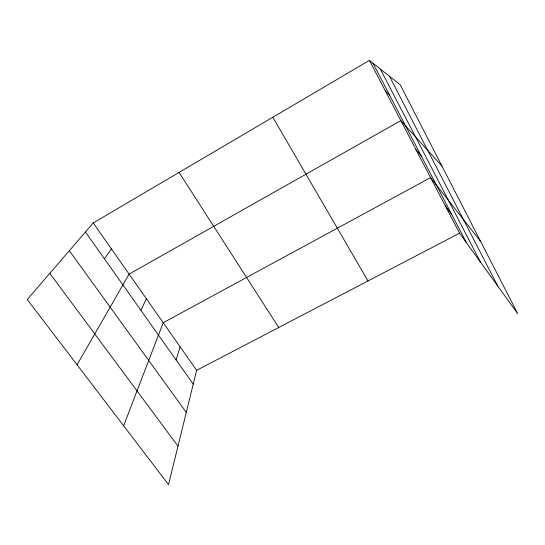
<?xml version="1.0" encoding="UTF-8"?>
<svg xmlns="http://www.w3.org/2000/svg" width="545" height="545" viewBox="0 0 545 545"><rect width="100%" height="100%" fill="white"/><g stroke="black" fill="none" stroke-linecap="round" stroke-linejoin="round"><path stroke-width="0.82" d="M459.564 233.185L196.609 370.341L168.541 484.594L27.25 299.525L93.222 222.959L369.415 60.406L400.221 84.795L517.75 313.736L459.564 233.185L369.415 60.406M176.069 359.925L180.123 346.831M123.64 425.781L163.207 322.722L430.564 177.609L480.71 241.578M140.917 310.316L146.367 298.721M77.077 364.789L129.104 274.108L400.841 120.629L441.988 166.157M104.422 258.807L111.398 248.867M385.349 90.94L389.518 95.021M415.903 149.507L421.244 155.924M445.265 205.778L451.642 214.301M49.82 273.338L177.99 446.144M69.324 250.7L186.281 412.381M85.429 232.007L193.223 384.13M93.222 222.959L196.609 370.341M179.08 172.424L278.733 327.504M272.827 117.25L368.004 280.941M380.349 69.065L480.622 262.336M372.95 63.206L466.425 242.682M389.464 76.28L497.823 286.152"/></g></svg>
